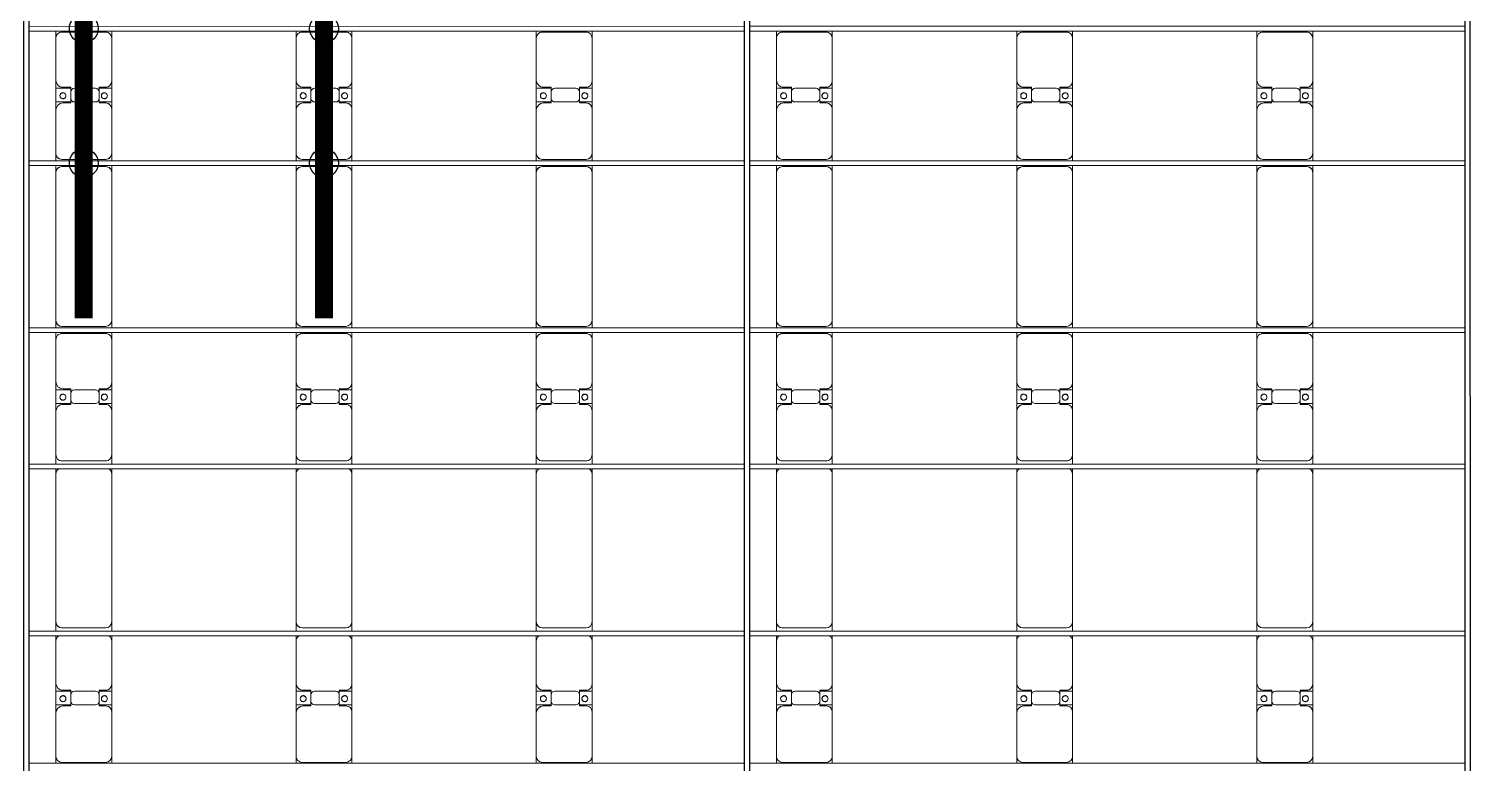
# Model space of a CAD drawing. Header units: millimetres. Extents: x -496478 to -186190, y -204059 to -87354.
# Drawn here: x -483192 to -471231, y -171190 to -165074 of the extents above; entities that cross this region are included whole.
import ezdxf

# ---------------------------------------------------------------- set-up
doc = ezdxf.new("R2010")
doc.units = ezdxf.units.MM
for name, color, linetype, lineweight in [('A-DETL-MBND', 5, 'Continuous', 9), ('A-GENM', 13, 'Continuous', 9), ('S-BEAM', 12, 'Continuous', 9)]:
    doc.layers.add(name, color=color, linetype=linetype, lineweight=lineweight)
doc.layers.add('GC-HOP 40x60 GIA CUONG', color=1, linetype='Continuous')

# ---------------------------------------------------------------- blocks, each defined once
blk = doc.blocks.new('Dầm C52 - Dầm C52-V86-BỐ TRÍ KHUNG KẾT CẤU BÈ PIN 01')
at = {"layer": 'S-BEAM', "color": 1}
for p, q in [((81389, 20), (87349, 20)), ((87389, 20), (93349, 20)), ((87349, -20), (81389, -20)), ((93349, -20), (87389, -20))]:
    blk.add_line(p, q, dxfattribs=at)
blk = doc.blocks.new('Dai phao do pin - DẢI PHAO ĐỠ PIN-V111-BỐ TRÍ KHUNG KẾT CẤU BÈ PIN 01')
at = {"layer": 'A-DETL-MBND', "color": 8}
for p, q in [((25813, 242), (25863, 242)), ((26230, 242), (25870, 242)), ((26230, 242), (26412, 242)), ((26298, 242), (26480, 242)), ((26298, 118), (26298, 242)), ((26412, 242), (26412, 118)), ((26830, 242), (26480, 242)), ((26830, 242), (26873, 242)), ((26913, 242), (26990, 242)), ((28220, 242), (26990, 242)), ((28220, 242), (28263, 242)), ((28303, 242), (28380, 242)), ((28740, 242), (28380, 242)), ((28740, 242), (28922, 242)), ((28808, 242), (28990, 242)), ((28808, 118), (28808, 242)), ((28922, 242), (28922, 118)), ((29340, 242), (28990, 242)), ((29340, 242), (29398, 242)), ((29438, 242), (29500, 242)), ((30730, 242), (29500, 242)), ((30730, 242), (30788, 242)), ((30828, 242), (30890, 242)), ((31250, 242), (30890, 242)), ((31250, 242), (31432, 242)), ((31318, 242), (31500, 242)), ((31318, 118), (31318, 242)), ((31432, 242), (31432, 118)), ((31850, 242), (31500, 242)), ((31850, 242), (31908, 242)), ((25820, 192), (25820, -173)), ((26290, 118), (26290, 182)), ((26420, 182), (26420, 118)), ((26940, 192), (26940, -173)), ((28330, 192), (28330, -173)), ((28800, 118), (28800, 182)), ((28930, 182), (28930, 118)), ((29390, -173), (29390, 192)), ((29450, 192), (29450, -173)), ((30780, -173), (30780, 192)), ((30840, 192), (30840, -173)), ((31310, 118), (31310, 182)), ((31440, 182), (31440, 118)), ((31900, -173), (31900, 192)), ((26382, 118), (26290, 118)), ((26298, 88), (26298, -88)), ((26420, 118), (26328, 118)), ((26412, -88), (26412, 88)), ((28892, 118), (28800, 118)), ((28808, 88), (28808, -88)), ((28930, 118), (28838, 118)), ((28922, -88), (28922, 88)), ((31402, 118), (31310, 118)), ((31318, 88), (31318, -88)), ((31440, 118), (31348, 118)), ((31432, -88), (31432, 88)), ((26290, -173), (26290, -118)), ((26290, -118), (26382, -118)), ((26298, -223), (26298, -118)), ((26328, -118), (26420, -118)), ((26412, -118), (26412, -223)), ((26420, -118), (26420, -173)), ((28800, -173), (28800, -118)), ((28800, -118), (28892, -118)), ((28808, -223), (28808, -118)), ((28838, -118), (28930, -118)), ((28922, -118), (28922, -223)), ((28930, -118), (28930, -173)), ((31310, -173), (31310, -118)), ((31310, -118), (31402, -118)), ((31318, -223), (31318, -118)), ((31348, -118), (31440, -118)), ((31432, -118), (31432, -223)), ((31440, -118), (31440, -173)), ((25863, -223), (25813, -223)), ((25870, -223), (26240, -223)), ((26412, -223), (26240, -223)), ((26470, -223), (26298, -223)), ((26470, -223), (26830, -223)), ((26873, -223), (26830, -223)), ((26990, -223), (26913, -223)), ((26990, -223), (28220, -223)), ((28263, -223), (28220, -223)), ((28380, -223), (28303, -223)), ((28380, -223), (28750, -223)), ((28922, -223), (28750, -223)), ((28980, -223), (28808, -223)), ((28980, -223), (29340, -223)), ((29398, -223), (29340, -223)), ((29500, -223), (29438, -223)), ((29500, -223), (30730, -223)), ((30788, -223), (30730, -223)), ((30890, -223), (30828, -223)), ((30890, -223), (31260, -223)), ((31432, -223), (31260, -223)), ((31490, -223), (31318, -223)), ((31490, -223), (31850, -223)), ((31908, -223), (31850, -223))]:
    blk.add_line(p, q, dxfattribs=at)
for centre, radius, start, end in [((25870, 192), 50, 90, 180), ((26230, 182), 60, 360, 90), ((26480, 182), 60, 90, 180), ((26830, 192), 50, 31.8859, 90), ((26990, 192), 50, 90, 180), ((26990, 192), 50, 105, 180), ((28220, 192), 50, 31.8859, 90), ((28220, 192), 50, 31.8859, 90), ((28380, 192), 50, 90, 180), ((28740, 182), 60, 0, 90), ((28990, 182), 60, 90, 180), ((29340, 192), 50, 0, 90), ((29500, 192), 50, 90, 180), ((29500, 192), 50, 105, 180), ((30730, 192), 50, 0, 90), ((30730, 192), 50, 15, 90), ((30890, 192), 50, 90, 180), ((31250, 182), 60, 360, 90), ((31500, 182), 60, 90, 180), ((31850, 192), 50, 0, 90), ((25870, 192), 50, 135, 180), ((26230, 182), 60, 2.0395, 45), ((26349, 183), 25, 360, 180), ((26349, 183), 25, 180, 360), ((26351, 183), 25, 0, 180), ((26351, 183), 25, 180, 0), ((26351, 183), 25, 180, 195), ((26480, 182), 60, 135, 180), ((26830, 192), 50, 31.8859, 45), ((28380, 192), 50, 135, 180), ((28740, 182), 60, 0, 45), ((28859, 183), 25, 360, 180), ((28859, 183), 25, 180, 0), ((28861, 183), 25, 0, 180), ((28861, 183), 25, 180, 0), ((28861, 183), 25, 180, 195), ((28990, 182), 60, 135, 180), ((29340, 192), 50, 0, 45), ((30890, 192), 50, 135, 180), ((31250, 182), 60, 360, 45), ((31369, 183), 25, 0, 180), ((31369, 183), 25, 180, 0), ((31371, 183), 25, 360, 180), ((31371, 183), 25, 180, 0), ((31371, 183), 25, 180, 195), ((31500, 182), 60, 135, 180), ((31850, 192), 50, 0, 45), ((26328, 88), 30, 90, 180), ((26382, 88), 30, 0, 90), ((28838, 88), 30, 90, 180), ((28892, 88), 30, 0, 90), ((31348, 88), 30, 90, 180), ((31402, 88), 30, 0, 90), ((26328, -88), 30, 180, 270), ((26382, -88), 30, 270, 0), ((28838, -88), 30, 180, 270), ((28892, -88), 30, 270, 0), ((31348, -88), 30, 180, 270), ((31402, -88), 30, 270, 0), ((25870, -173), 50, 180, 270), ((25870, -173), 50, 180, 225), ((26240, -173), 50, 270, 360), ((26240, -173), 50, 315, 357.5107), ((26349, -162), 25, 360, 180), ((26349, -162), 25, 180, 0), ((26351, -162), 25, 360, 180), ((26351, -162), 25, 120, 180), ((26351, -162), 25, 180, 0), ((26351, -162), 25, 75, 105), ((26349, -162), 25, 75, 90), ((26349, -162), 25, 30, 45), ((26349, -162), 25, 360, 15), ((26470, -173), 50, 180, 270), ((26470, -173), 50, 180, 225), ((26830, -173), 50, 270, 328.1141), ((26830, -173), 50, 315, 328.1141), ((26990, -173), 50, 180, 270), ((26990, -173), 50, 180, 270), ((28220, -173), 50, 270, 328.1141), ((28220, -173), 50, 285, 328.1141), ((28380, -173), 50, 180, 270), ((28380, -173), 50, 180, 225), ((28750, -173), 50, 270, 360), ((28750, -173), 50, 315, 0), ((28859, -162), 25, 360, 180), ((28859, -162), 25, 180, 0), ((28861, -162), 25, 360, 180), ((28861, -162), 25, 135, 180), ((28861, -162), 25, 180, 360), ((28861, -162), 25, 120, 120.9403), ((28861, -162), 25, 75, 105), ((28859, -162), 25, 75, 90), ((28859, -162), 25, 30, 45), ((28859, -162), 25, 360, 15), ((28980, -173), 50, 180, 270), ((28980, -173), 50, 180, 225), ((29340, -173), 50, 270, 0), ((29340, -173), 50, 315, 360), ((29500, -173), 50, 180, 270), ((29500, -173), 50, 180, 270), ((30730, -173), 50, 270, 0), ((30730, -173), 50, 285, 360), ((30890, -173), 50, 180, 270), ((30890, -173), 50, 180, 225), ((31260, -173), 50, 270, 360), ((31260, -173), 50, 315, 360), ((31369, -162), 25, 360, 180), ((31369, -162), 25, 180, 0), ((31371, -162), 25, 360, 180), ((31371, -162), 25, 120, 180), ((31371, -162), 25, 180, 0), ((31371, -162), 25, 75, 105), ((31369, -162), 25, 75, 90), ((31369, -162), 25, 30, 45), ((31369, -162), 25, 360, 15), ((31490, -173), 50, 180, 270), ((31490, -173), 50, 180, 225), ((31850, -173), 50, 270, 360), ((31850, -173), 50, 315, 360)]:
    blk.add_arc(centre, radius, start, end, dxfattribs=at)
blk = doc.blocks.new('Dai phao do pin - DẢI PHAO ĐỠ PIN-V112-BỐ TRÍ KHUNG KẾT CẤU BÈ PIN 01')
at = {"layer": 'A-DETL-MBND', "color": 8}
for p, q in [((25813, 242), (25863, 242)), ((26230, 242), (25870, 242)), ((26230, 242), (26412, 242)), ((26298, 242), (26480, 242)), ((26298, 118), (26298, 242)), ((26412, 242), (26412, 118)), ((26830, 242), (26480, 242)), ((26830, 242), (26873, 242)), ((26913, 242), (26990, 242)), ((28220, 242), (26990, 242)), ((28220, 242), (28263, 242)), ((28303, 242), (28380, 242)), ((28740, 242), (28380, 242)), ((28740, 242), (28922, 242)), ((28808, 242), (28990, 242)), ((28808, 118), (28808, 242)), ((28922, 242), (28922, 118)), ((29340, 242), (28990, 242)), ((29340, 242), (29398, 242)), ((29438, 242), (29500, 242)), ((30730, 242), (29500, 242)), ((30730, 242), (30788, 242)), ((30828, 242), (30890, 242)), ((31250, 242), (30890, 242)), ((31250, 242), (31432, 242)), ((31318, 242), (31500, 242)), ((31318, 118), (31318, 242)), ((31432, 242), (31432, 118)), ((31850, 242), (31500, 242)), ((31850, 242), (31908, 242)), ((25820, 192), (25820, -173)), ((26290, 118), (26290, 182)), ((26420, 182), (26420, 118)), ((26940, 192), (26940, -173)), ((28330, 192), (28330, -173)), ((28800, 118), (28800, 182)), ((28930, 182), (28930, 118)), ((29390, -173), (29390, 192)), ((29450, 192), (29450, -173)), ((30780, -173), (30780, 192)), ((30840, 192), (30840, -173)), ((31310, 118), (31310, 182)), ((31440, 182), (31440, 118)), ((31900, -173), (31900, 192)), ((26382, 118), (26290, 118)), ((26298, 88), (26298, -88)), ((26420, 118), (26328, 118)), ((26412, -88), (26412, 88)), ((28892, 118), (28800, 118)), ((28808, 88), (28808, -88)), ((28930, 118), (28838, 118)), ((28922, -88), (28922, 88)), ((31402, 118), (31310, 118)), ((31318, 88), (31318, -88)), ((31440, 118), (31348, 118)), ((31432, -88), (31432, 88)), ((26290, -173), (26290, -118)), ((26290, -118), (26382, -118)), ((26298, -223), (26298, -118)), ((26328, -118), (26420, -118)), ((26412, -118), (26412, -223)), ((26420, -118), (26420, -173)), ((28800, -173), (28800, -118)), ((28800, -118), (28892, -118)), ((28808, -223), (28808, -118)), ((28838, -118), (28930, -118)), ((28922, -118), (28922, -223)), ((28930, -118), (28930, -173)), ((31310, -173), (31310, -118)), ((31310, -118), (31402, -118)), ((31318, -223), (31318, -118)), ((31348, -118), (31440, -118)), ((31432, -118), (31432, -223)), ((31440, -118), (31440, -173)), ((25863, -223), (25813, -223)), ((25870, -223), (26240, -223)), ((26412, -223), (26240, -223)), ((26470, -223), (26298, -223)), ((26470, -223), (26830, -223)), ((26873, -223), (26830, -223)), ((26990, -223), (26913, -223)), ((26990, -223), (28220, -223)), ((28263, -223), (28220, -223)), ((28380, -223), (28303, -223)), ((28380, -223), (28750, -223)), ((28922, -223), (28750, -223)), ((28980, -223), (28808, -223)), ((28980, -223), (29340, -223)), ((29398, -223), (29340, -223)), ((29500, -223), (29438, -223)), ((29500, -223), (30730, -223)), ((30788, -223), (30730, -223)), ((30890, -223), (30828, -223)), ((30890, -223), (31260, -223)), ((31432, -223), (31260, -223)), ((31490, -223), (31318, -223)), ((31490, -223), (31850, -223)), ((31908, -223), (31850, -223))]:
    blk.add_line(p, q, dxfattribs=at)
for centre, radius, start, end in [((25870, 192), 50, 90, 180), ((26230, 182), 60, 360, 90), ((26480, 182), 60, 90, 180), ((26830, 192), 50, 31.8859, 90), ((26990, 192), 50, 90, 180), ((26990, 192), 50, 105, 180), ((28220, 192), 50, 31.8859, 90), ((28220, 192), 50, 31.8859, 90), ((28380, 192), 50, 90, 180), ((28740, 182), 60, 0, 90), ((28990, 182), 60, 90, 180), ((29340, 192), 50, 0, 90), ((29500, 192), 50, 90, 180), ((29500, 192), 50, 105, 180), ((30730, 192), 50, 0, 90), ((30730, 192), 50, 15, 90), ((30890, 192), 50, 90, 180), ((31250, 182), 60, 360, 90), ((31500, 182), 60, 90, 180), ((31850, 192), 50, 0, 90), ((25870, 192), 50, 135, 180), ((26230, 182), 60, 1.8452, 45), ((26349, 183), 25, 360, 180), ((26349, 183), 25, 180, 360), ((26351, 183), 25, 0, 180), ((26351, 183), 25, 180, 0), ((26351, 183), 25, 180, 195), ((26480, 182), 60, 135, 180), ((26830, 192), 50, 31.8859, 45), ((28380, 192), 50, 135, 180), ((28740, 182), 60, 0, 45), ((28859, 183), 25, 360, 180), ((28859, 183), 25, 180, 0), ((28861, 183), 25, 0, 180), ((28861, 183), 25, 180, 0), ((28861, 183), 25, 180, 195), ((28990, 182), 60, 135, 180), ((29340, 192), 50, 0, 45), ((30890, 192), 50, 135, 180), ((31250, 182), 60, 360, 45), ((31369, 183), 25, 0, 180), ((31369, 183), 25, 180, 0), ((31371, 183), 25, 360, 180), ((31371, 183), 25, 180, 0), ((31371, 183), 25, 180, 195), ((31500, 182), 60, 135, 180), ((31850, 192), 50, 0, 45), ((26328, 88), 30, 90, 180), ((26382, 88), 30, 0, 90), ((28838, 88), 30, 90, 180), ((28892, 88), 30, 0, 90), ((31348, 88), 30, 90, 180), ((31402, 88), 30, 0, 90), ((26328, -88), 30, 180, 270), ((26382, -88), 30, 270, 0), ((28838, -88), 30, 180, 270), ((28892, -88), 30, 270, 0), ((31348, -88), 30, 180, 270), ((31402, -88), 30, 270, 0), ((25870, -173), 50, 180, 270), ((25870, -173), 50, 180, 225), ((26240, -173), 50, 270, 360), ((26240, -173), 50, 315, 357.7439), ((26349, -162), 25, 360, 180), ((26349, -162), 25, 180, 0), ((26351, -162), 25, 360, 180), ((26351, -162), 25, 120, 180), ((26351, -162), 25, 180, 0), ((26351, -162), 25, 75, 105), ((26349, -162), 25, 75, 90), ((26349, -162), 25, 30, 45), ((26349, -162), 25, 360, 15), ((26470, -173), 50, 180, 270), ((26470, -173), 50, 180, 225), ((26830, -173), 50, 270, 328.1141), ((26830, -173), 50, 315, 328.1141), ((26990, -173), 50, 180, 270), ((26990, -173), 50, 180, 270), ((28220, -173), 50, 270, 328.1141), ((28220, -173), 50, 285, 328.1141), ((28380, -173), 50, 180, 270), ((28380, -173), 50, 180, 225), ((28750, -173), 50, 270, 360), ((28750, -173), 50, 315, 0), ((28859, -162), 25, 360, 180), ((28859, -162), 25, 180, 0), ((28861, -162), 25, 360, 180), ((28861, -162), 25, 135, 180), ((28861, -162), 25, 180, 360), ((28861, -162), 25, 120, 120.8636), ((28861, -162), 25, 75, 105), ((28859, -162), 25, 75, 90), ((28859, -162), 25, 30, 45), ((28859, -162), 25, 360, 15), ((28980, -173), 50, 180, 270), ((28980, -173), 50, 180, 225), ((29340, -173), 50, 270, 0), ((29340, -173), 50, 315, 360), ((29500, -173), 50, 180, 270), ((29500, -173), 50, 180, 270), ((30730, -173), 50, 270, 0), ((30730, -173), 50, 285, 360), ((30890, -173), 50, 180, 270), ((30890, -173), 50, 180, 225), ((31260, -173), 50, 270, 360), ((31260, -173), 50, 315, 360), ((31369, -162), 25, 360, 180), ((31369, -162), 25, 180, 0), ((31371, -162), 25, 360, 180), ((31371, -162), 25, 120, 180), ((31371, -162), 25, 180, 0), ((31371, -162), 25, 75, 105), ((31369, -162), 25, 75, 90), ((31369, -162), 25, 30, 45), ((31369, -162), 25, 360, 15), ((31490, -173), 50, 180, 270), ((31490, -173), 50, 180, 225), ((31850, -173), 50, 270, 360), ((31850, -173), 50, 315, 360)]:
    blk.add_arc(centre, radius, start, end, dxfattribs=at)
blk = doc.blocks.new('Dai phao do pin - DẢI PHAO ĐỠ PIN-V113-BỐ TRÍ KHUNG KẾT CẤU BÈ PIN 01')
at = {"layer": 'A-DETL-MBND', "color": 8}
for p, q in [((25813, 242), (25863, 242)), ((26230, 242), (25870, 242)), ((26230, 242), (26412, 242)), ((26298, 242), (26480, 242)), ((26298, 118), (26298, 242)), ((26412, 242), (26412, 118)), ((26830, 242), (26480, 242)), ((26830, 242), (26873, 242)), ((26913, 242), (26990, 242)), ((28220, 242), (26990, 242)), ((28220, 242), (28263, 242)), ((28303, 242), (28380, 242)), ((28740, 242), (28380, 242)), ((28740, 242), (28922, 242)), ((28808, 242), (28990, 242)), ((28808, 118), (28808, 242)), ((28922, 242), (28922, 118)), ((29340, 242), (28990, 242)), ((29340, 242), (29398, 242)), ((29438, 242), (29500, 242)), ((30730, 242), (29500, 242)), ((30730, 242), (30788, 242)), ((30828, 242), (30890, 242)), ((31250, 242), (30890, 242)), ((31250, 242), (31432, 242)), ((31318, 242), (31500, 242)), ((31318, 118), (31318, 242)), ((31432, 242), (31432, 118)), ((31850, 242), (31500, 242)), ((31850, 242), (31908, 242)), ((25820, 192), (25820, -173)), ((26290, 118), (26290, 182)), ((26420, 182), (26420, 118)), ((26940, 192), (26940, -173)), ((28330, 192), (28330, -173)), ((28800, 118), (28800, 182)), ((28930, 182), (28930, 118)), ((29390, -173), (29390, 192)), ((29450, 192), (29450, -173)), ((30780, -173), (30780, 192)), ((30840, 192), (30840, -173)), ((31310, 118), (31310, 182)), ((31440, 182), (31440, 118)), ((31900, -173), (31900, 192)), ((26382, 118), (26290, 118)), ((26298, 88), (26298, -88)), ((26420, 118), (26328, 118)), ((26412, -88), (26412, 88)), ((28892, 118), (28800, 118)), ((28808, 88), (28808, -88)), ((28930, 118), (28838, 118)), ((28922, -88), (28922, 88)), ((31402, 118), (31310, 118)), ((31318, 88), (31318, -88)), ((31440, 118), (31348, 118)), ((31432, -88), (31432, 88)), ((26290, -173), (26290, -118)), ((26290, -118), (26382, -118)), ((26298, -223), (26298, -118)), ((26328, -118), (26420, -118)), ((26412, -118), (26412, -223)), ((26420, -118), (26420, -173)), ((28800, -173), (28800, -118)), ((28800, -118), (28892, -118)), ((28808, -223), (28808, -118)), ((28838, -118), (28930, -118)), ((28922, -118), (28922, -223)), ((28930, -118), (28930, -173)), ((31310, -173), (31310, -118)), ((31310, -118), (31402, -118)), ((31318, -223), (31318, -118)), ((31348, -118), (31440, -118)), ((31432, -118), (31432, -223)), ((31440, -118), (31440, -173)), ((25863, -223), (25813, -223)), ((25870, -223), (26240, -223)), ((26412, -223), (26240, -223)), ((26470, -223), (26298, -223)), ((26470, -223), (26830, -223)), ((26873, -223), (26830, -223)), ((26990, -223), (26913, -223)), ((26990, -223), (28220, -223)), ((28263, -223), (28220, -223)), ((28380, -223), (28303, -223)), ((28380, -223), (28750, -223)), ((28922, -223), (28750, -223)), ((28980, -223), (28808, -223)), ((28980, -223), (29340, -223)), ((29398, -223), (29340, -223)), ((29500, -223), (29438, -223)), ((29500, -223), (30730, -223)), ((30788, -223), (30730, -223)), ((30890, -223), (30828, -223)), ((30890, -223), (31260, -223)), ((31432, -223), (31260, -223)), ((31490, -223), (31318, -223)), ((31490, -223), (31850, -223)), ((31908, -223), (31850, -223))]:
    blk.add_line(p, q, dxfattribs=at)
for centre, radius, start, end in [((25870, 192), 50, 90, 180), ((26230, 182), 60, 360, 90), ((26480, 182), 60, 90, 180), ((26830, 192), 50, 31.8859, 90), ((26990, 192), 50, 90, 180), ((26990, 192), 50, 105, 150), ((28220, 192), 50, 31.8859, 90), ((28220, 192), 50, 31.8859, 90), ((28380, 192), 50, 90, 180), ((28740, 182), 60, 0, 90), ((28990, 182), 60, 90, 180), ((29340, 192), 50, 0, 90), ((29500, 192), 50, 90, 180), ((29500, 192), 50, 105, 150), ((30730, 192), 50, 0, 90), ((30730, 192), 50, 30, 90), ((30890, 192), 50, 90, 180), ((31250, 182), 60, 360, 90), ((31500, 182), 60, 90, 180), ((31850, 192), 50, 0, 90), ((25870, 192), 50, 135, 180), ((26230, 182), 60, 1.651, 45), ((26349, 183), 25, 360, 180), ((26349, 183), 25, 180, 360), ((26351, 183), 25, 0, 180), ((26351, 183), 25, 180, 0), ((26351, 183), 25, 180, 195), ((26480, 182), 60, 135, 180), ((26830, 192), 50, 31.8859, 45), ((26990, 192), 50, 165, 180), ((28380, 192), 50, 135, 180), ((28740, 182), 60, 0, 45), ((28859, 183), 25, 360, 180), ((28859, 183), 25, 180, 0), ((28861, 183), 25, 0, 180), ((28861, 183), 25, 180, 0), ((28861, 183), 25, 180, 195), ((28990, 182), 60, 135, 180), ((29340, 192), 50, 0, 45), ((29500, 192), 50, 165, 180), ((30890, 192), 50, 135, 180), ((31250, 182), 60, 360, 45), ((31369, 183), 25, 0, 180), ((31369, 183), 25, 180, 0), ((31371, 183), 25, 360, 180), ((31371, 183), 25, 180, 0), ((31371, 183), 25, 180, 195), ((31500, 182), 60, 135, 180), ((31850, 192), 50, 0, 45), ((26328, 88), 30, 90, 180), ((26382, 88), 30, 0, 90), ((28838, 88), 30, 90, 180), ((28892, 88), 30, 0, 90), ((31348, 88), 30, 90, 180), ((31402, 88), 30, 0, 90), ((26328, -88), 30, 180, 270), ((26382, -88), 30, 270, 0), ((28838, -88), 30, 180, 270), ((28892, -88), 30, 270, 0), ((31348, -88), 30, 180, 270), ((31402, -88), 30, 270, 0), ((25870, -173), 50, 180, 270), ((25870, -173), 50, 180, 225), ((26240, -173), 50, 270, 360), ((26240, -173), 50, 315, 357.9771), ((26349, -162), 25, 360, 180), ((26349, -162), 25, 180, 0), ((26351, -162), 25, 360, 180), ((26351, -162), 25, 120, 180), ((26351, -162), 25, 180, 0), ((26351, -162), 25, 75, 105), ((26349, -162), 25, 75, 90), ((26349, -162), 25, 30, 45), ((26349, -162), 25, 360, 15), ((26470, -173), 50, 180, 270), ((26470, -173), 50, 180, 225), ((26830, -173), 50, 270, 328.1141), ((26830, -173), 50, 315, 328.1141), ((26990, -173), 50, 180, 270), ((26990, -173), 50, 180, 270), ((28220, -173), 50, 270, 328.1141), ((28220, -173), 50, 285, 328.1141), ((28380, -173), 50, 180, 270), ((28380, -173), 50, 180, 225), ((28750, -173), 50, 270, 360), ((28750, -173), 50, 315, 0), ((28859, -162), 25, 360, 180), ((28859, -162), 25, 180, 0), ((28861, -162), 25, 360, 180), ((28861, -162), 25, 135, 180), ((28861, -162), 25, 180, 360), ((28861, -162), 25, 120, 120.7869), ((28861, -162), 25, 75, 105), ((28859, -162), 25, 75, 90), ((28859, -162), 25, 30, 45), ((28859, -162), 25, 360, 15), ((28980, -173), 50, 180, 270), ((28980, -173), 50, 180, 225), ((29340, -173), 50, 270, 0), ((29340, -173), 50, 315, 360), ((29500, -173), 50, 180, 270), ((29500, -173), 50, 180, 270), ((30730, -173), 50, 270, 0), ((30730, -173), 50, 285, 360), ((30890, -173), 50, 180, 270), ((30890, -173), 50, 180, 225), ((31260, -173), 50, 270, 360), ((31260, -173), 50, 315, 360), ((31369, -162), 25, 360, 180), ((31369, -162), 25, 180, 0), ((31371, -162), 25, 360, 180), ((31371, -162), 25, 120, 180), ((31371, -162), 25, 180, 0), ((31371, -162), 25, 75, 105), ((31369, -162), 25, 75, 90), ((31369, -162), 25, 30, 45), ((31369, -162), 25, 360, 15), ((31490, -173), 50, 180, 270), ((31490, -173), 50, 180, 225), ((31850, -173), 50, 270, 360), ((31850, -173), 50, 315, 360)]:
    blk.add_arc(centre, radius, start, end, dxfattribs=at)
blk = doc.blocks.new('Dai phao do pin - DẢI PHAO ĐỠ PIN-V114-BỐ TRÍ KHUNG KẾT CẤU BÈ PIN 01')
at = {"layer": 'A-DETL-MBND', "color": 8}
for p, q in [((25813, 242), (25863, 242)), ((26230, 242), (25870, 242)), ((26230, 242), (26412, 242)), ((26298, 242), (26480, 242)), ((26298, 118), (26298, 242)), ((26412, 242), (26412, 118)), ((26830, 242), (26480, 242)), ((26830, 242), (26873, 242)), ((26913, 242), (26990, 242)), ((28220, 242), (26990, 242)), ((28220, 242), (28263, 242)), ((28303, 242), (28380, 242)), ((28740, 242), (28380, 242)), ((28740, 242), (28922, 242)), ((28808, 242), (28990, 242)), ((28808, 118), (28808, 242)), ((28922, 242), (28922, 118)), ((29340, 242), (28990, 242)), ((29340, 242), (29398, 242)), ((29438, 242), (29500, 242)), ((30730, 242), (29500, 242)), ((30730, 242), (30788, 242)), ((30828, 242), (30890, 242)), ((31250, 242), (30890, 242)), ((31250, 242), (31432, 242)), ((31318, 242), (31500, 242)), ((31318, 118), (31318, 242)), ((31432, 242), (31432, 118)), ((31850, 242), (31500, 242)), ((31850, 242), (31908, 242)), ((25820, 192), (25820, -173)), ((26290, 118), (26290, 182)), ((26420, 182), (26420, 118)), ((26940, 192), (26940, -173)), ((28330, 192), (28330, -173)), ((28800, 118), (28800, 182)), ((28930, 182), (28930, 118)), ((29390, -173), (29390, 192)), ((29450, 192), (29450, -173)), ((30780, -173), (30780, 192)), ((30840, 192), (30840, -173)), ((31310, 118), (31310, 182)), ((31440, 182), (31440, 118)), ((31900, -173), (31900, 192)), ((26382, 118), (26290, 118)), ((26298, 88), (26298, -88)), ((26420, 118), (26328, 118)), ((26412, -88), (26412, 88)), ((28892, 118), (28800, 118)), ((28808, 88), (28808, -88)), ((28930, 118), (28838, 118)), ((28922, -88), (28922, 88)), ((31402, 118), (31310, 118)), ((31318, 88), (31318, -88)), ((31440, 118), (31348, 118)), ((31432, -88), (31432, 88)), ((26290, -173), (26290, -118)), ((26290, -118), (26382, -118)), ((26298, -223), (26298, -118)), ((26328, -118), (26420, -118)), ((26412, -118), (26412, -223)), ((26420, -118), (26420, -173)), ((28800, -173), (28800, -118)), ((28800, -118), (28892, -118)), ((28808, -223), (28808, -118)), ((28838, -118), (28930, -118)), ((28922, -118), (28922, -223)), ((28930, -118), (28930, -173)), ((31310, -173), (31310, -118)), ((31310, -118), (31402, -118)), ((31318, -223), (31318, -118)), ((31348, -118), (31440, -118)), ((31432, -118), (31432, -223)), ((31440, -118), (31440, -173)), ((25863, -223), (25813, -223)), ((25870, -223), (26240, -223)), ((26412, -223), (26240, -223)), ((26470, -223), (26298, -223)), ((26470, -223), (26830, -223)), ((26873, -223), (26830, -223)), ((26990, -223), (26913, -223)), ((26990, -223), (28220, -223)), ((28263, -223), (28220, -223)), ((28380, -223), (28303, -223)), ((28380, -223), (28750, -223)), ((28922, -223), (28750, -223)), ((28980, -223), (28808, -223)), ((28980, -223), (29340, -223)), ((29398, -223), (29340, -223)), ((29500, -223), (29438, -223)), ((29500, -223), (30730, -223)), ((30788, -223), (30730, -223)), ((30890, -223), (30828, -223)), ((30890, -223), (31260, -223)), ((31432, -223), (31260, -223)), ((31490, -223), (31318, -223)), ((31490, -223), (31850, -223)), ((31908, -223), (31850, -223))]:
    blk.add_line(p, q, dxfattribs=at)
for centre, radius, start, end in [((25870, 192), 50, 90, 180), ((26230, 182), 60, 360, 90), ((26480, 182), 60, 90, 180), ((26830, 192), 50, 31.8859, 90), ((26990, 192), 50, 90, 180), ((26990, 192), 50, 105, 180), ((28220, 192), 50, 31.8859, 90), ((28220, 192), 50, 31.8859, 90), ((28380, 192), 50, 90, 180), ((28740, 182), 60, 0, 90), ((28990, 182), 60, 90, 180), ((29340, 192), 50, 0, 90), ((29500, 192), 50, 90, 180), ((29500, 192), 50, 105, 180), ((30730, 192), 50, 0, 90), ((30730, 192), 50, 15, 90), ((30890, 192), 50, 90, 180), ((31250, 182), 60, 360, 90), ((31500, 182), 60, 90, 180), ((31850, 192), 50, 0, 90), ((25870, 192), 50, 135, 180), ((26230, 182), 60, 1.4567, 45), ((26349, 183), 25, 360, 180), ((26349, 183), 25, 180, 360), ((26351, 183), 25, 0, 180), ((26351, 183), 25, 180, 0), ((26351, 183), 25, 180, 195), ((26480, 182), 60, 135, 180), ((26830, 192), 50, 31.8859, 45), ((28380, 192), 50, 135, 180), ((28740, 182), 60, 0, 45), ((28859, 183), 25, 360, 180), ((28859, 183), 25, 180, 0), ((28861, 183), 25, 0, 180), ((28861, 183), 25, 180, 0), ((28861, 183), 25, 180, 195), ((28990, 182), 60, 135, 180), ((29340, 192), 50, 0, 45), ((30890, 192), 50, 135, 180), ((31250, 182), 60, 360, 45), ((31369, 183), 25, 0, 180), ((31369, 183), 25, 180, 0), ((31371, 183), 25, 360, 180), ((31371, 183), 25, 180, 0), ((31371, 183), 25, 180, 195), ((31500, 182), 60, 135, 180), ((31850, 192), 50, 0, 45), ((26328, 88), 30, 90, 180), ((26382, 88), 30, 0, 90), ((28838, 88), 30, 90, 180), ((28892, 88), 30, 0, 90), ((31348, 88), 30, 90, 180), ((31402, 88), 30, 0, 90), ((26328, -88), 30, 180, 270), ((26382, -88), 30, 270, 0), ((28838, -88), 30, 180, 270), ((28892, -88), 30, 270, 0), ((31348, -88), 30, 180, 270), ((31402, -88), 30, 270, 0), ((25870, -173), 50, 180, 270), ((25870, -173), 50, 180, 225), ((26240, -173), 50, 270, 360), ((26240, -173), 50, 315, 358.2102), ((26349, -162), 25, 360, 180), ((26349, -162), 25, 180, 0), ((26351, -162), 25, 360, 180), ((26351, -162), 25, 120, 180), ((26351, -162), 25, 180, 0), ((26351, -162), 25, 75, 105), ((26349, -162), 25, 75, 90), ((26349, -162), 25, 30, 45), ((26349, -162), 25, 360, 15), ((26470, -173), 50, 180, 270), ((26470, -173), 50, 180, 225), ((26830, -173), 50, 270, 328.1141), ((26830, -173), 50, 315, 328.1141), ((26990, -173), 50, 180, 270), ((26990, -173), 50, 180, 270), ((28220, -173), 50, 270, 328.1141), ((28220, -173), 50, 285, 328.1141), ((28380, -173), 50, 180, 270), ((28380, -173), 50, 180, 225), ((28750, -173), 50, 270, 360), ((28750, -173), 50, 315, 0), ((28859, -162), 25, 360, 180), ((28859, -162), 25, 180, 0), ((28861, -162), 25, 360, 180), ((28861, -162), 25, 135, 180), ((28861, -162), 25, 180, 360), ((28861, -162), 25, 120, 120.7101), ((28861, -162), 25, 75, 105), ((28859, -162), 25, 75, 90), ((28859, -162), 25, 30, 45), ((28859, -162), 25, 360, 15), ((28980, -173), 50, 180, 270), ((28980, -173), 50, 180, 225), ((29340, -173), 50, 270, 0), ((29340, -173), 50, 315, 360), ((29500, -173), 50, 180, 270), ((29500, -173), 50, 180, 270), ((30730, -173), 50, 270, 0), ((30730, -173), 50, 285, 360), ((30890, -173), 50, 180, 270), ((30890, -173), 50, 180, 225), ((31260, -173), 50, 270, 360), ((31260, -173), 50, 315, 360), ((31369, -162), 25, 360, 180), ((31369, -162), 25, 180, 0), ((31371, -162), 25, 360, 180), ((31371, -162), 25, 120, 180), ((31371, -162), 25, 180, 0), ((31371, -162), 25, 75, 105), ((31369, -162), 25, 75, 90), ((31369, -162), 25, 30, 45), ((31369, -162), 25, 360, 15), ((31490, -173), 50, 180, 270), ((31490, -173), 50, 180, 225), ((31850, -173), 50, 270, 360), ((31850, -173), 50, 315, 360)]:
    blk.add_arc(centre, radius, start, end, dxfattribs=at)
blk = doc.blocks.new('Dai phao do pin - DẢI PHAO ĐỠ PIN-V115-BỐ TRÍ KHUNG KẾT CẤU BÈ PIN 01')
at = {"layer": 'A-DETL-MBND', "color": 8}
for p, q in [((25813, 242), (25863, 242)), ((26230, 242), (25870, 242)), ((26230, 242), (26412, 242)), ((26298, 242), (26480, 242)), ((26298, 118), (26298, 242)), ((26412, 242), (26412, 118)), ((26830, 242), (26480, 242)), ((26830, 242), (26873, 242)), ((26913, 242), (26990, 242)), ((28220, 242), (26990, 242)), ((28220, 242), (28263, 242)), ((28303, 242), (28380, 242)), ((28740, 242), (28380, 242)), ((28740, 242), (28922, 242)), ((28808, 242), (28990, 242)), ((28808, 118), (28808, 242)), ((28922, 242), (28922, 118)), ((29340, 242), (28990, 242)), ((29340, 242), (29398, 242)), ((29438, 242), (29500, 242)), ((30730, 242), (29500, 242)), ((30730, 242), (30788, 242)), ((30828, 242), (30890, 242)), ((31250, 242), (30890, 242)), ((31250, 242), (31432, 242)), ((31318, 242), (31500, 242)), ((31318, 118), (31318, 242)), ((31432, 242), (31432, 118)), ((31850, 242), (31500, 242)), ((31850, 242), (31908, 242)), ((25820, 192), (25820, -173)), ((26290, 118), (26290, 182)), ((26420, 182), (26420, 118)), ((26940, 192), (26940, -173)), ((28330, 192), (28330, -173)), ((28800, 118), (28800, 182)), ((28930, 182), (28930, 118)), ((29390, -173), (29390, 192)), ((29450, 192), (29450, -173)), ((30780, -173), (30780, 192)), ((30840, 192), (30840, -173)), ((31310, 118), (31310, 182)), ((31440, 182), (31440, 118)), ((31900, -173), (31900, 192)), ((26382, 118), (26290, 118)), ((26298, 88), (26298, -88)), ((26420, 118), (26328, 118)), ((26412, -88), (26412, 88)), ((28892, 118), (28800, 118)), ((28808, 88), (28808, -88)), ((28930, 118), (28838, 118)), ((28922, -88), (28922, 88)), ((31402, 118), (31310, 118)), ((31318, 88), (31318, -88)), ((31440, 118), (31348, 118)), ((31432, -88), (31432, 88)), ((26290, -173), (26290, -118)), ((26290, -118), (26382, -118)), ((26298, -223), (26298, -118)), ((26328, -118), (26420, -118)), ((26412, -118), (26412, -223)), ((26420, -118), (26420, -173)), ((28800, -173), (28800, -118)), ((28800, -118), (28892, -118)), ((28808, -223), (28808, -118)), ((28838, -118), (28930, -118)), ((28922, -118), (28922, -223)), ((28930, -118), (28930, -173)), ((31310, -173), (31310, -118)), ((31310, -118), (31402, -118)), ((31318, -223), (31318, -118)), ((31348, -118), (31440, -118)), ((31432, -118), (31432, -223)), ((31440, -118), (31440, -173)), ((25863, -223), (25813, -223)), ((25870, -223), (26240, -223)), ((26412, -223), (26240, -223)), ((26470, -223), (26298, -223)), ((26470, -223), (26830, -223)), ((26873, -223), (26830, -223)), ((26990, -223), (26913, -223)), ((26990, -223), (28220, -223)), ((28263, -223), (28220, -223)), ((28380, -223), (28303, -223)), ((28380, -223), (28750, -223)), ((28922, -223), (28750, -223)), ((28980, -223), (28808, -223)), ((28980, -223), (29340, -223)), ((29398, -223), (29340, -223)), ((29500, -223), (29438, -223)), ((29500, -223), (30730, -223)), ((30788, -223), (30730, -223)), ((30890, -223), (30828, -223)), ((30890, -223), (31260, -223)), ((31432, -223), (31260, -223)), ((31490, -223), (31318, -223)), ((31490, -223), (31850, -223)), ((31908, -223), (31850, -223))]:
    blk.add_line(p, q, dxfattribs=at)
for centre, radius, start, end in [((25870, 192), 50, 90, 180), ((26230, 182), 60, 360, 90), ((26480, 182), 60, 90, 180), ((26830, 192), 50, 31.8859, 90), ((26990, 192), 50, 90, 180), ((26990, 192), 50, 105, 180), ((28220, 192), 50, 31.8859, 90), ((28220, 192), 50, 31.8859, 90), ((28380, 192), 50, 90, 180), ((28740, 182), 60, 0, 90), ((28990, 182), 60, 90, 180), ((29340, 192), 50, 0, 90), ((29500, 192), 50, 90, 180), ((29500, 192), 50, 105, 180), ((30730, 192), 50, 0, 90), ((30730, 192), 50, 15, 90), ((30890, 192), 50, 90, 180), ((31250, 182), 60, 360, 90), ((31500, 182), 60, 90, 180), ((31850, 192), 50, 0, 90), ((25870, 192), 50, 135, 180), ((26230, 182), 60, 1.2624, 45), ((26349, 183), 25, 360, 180), ((26349, 183), 25, 180, 360), ((26351, 183), 25, 0, 180), ((26351, 183), 25, 180, 0), ((26351, 183), 25, 180, 195), ((26480, 182), 60, 135, 180), ((26830, 192), 50, 31.8859, 45), ((28380, 192), 50, 135, 180), ((28740, 182), 60, 0, 45), ((28859, 183), 25, 360, 180), ((28859, 183), 25, 180, 0), ((28861, 183), 25, 0, 180), ((28861, 183), 25, 180, 0), ((28861, 183), 25, 180, 195), ((28990, 182), 60, 135, 180), ((29340, 192), 50, 0, 45), ((30890, 192), 50, 135, 180), ((31250, 182), 60, 360, 45), ((31369, 183), 25, 0, 180), ((31369, 183), 25, 180, 0), ((31371, 183), 25, 360, 180), ((31371, 183), 25, 180, 0), ((31371, 183), 25, 180, 195), ((31500, 182), 60, 135, 180), ((31850, 192), 50, 0, 45), ((26328, 88), 30, 90, 180), ((26382, 88), 30, 0, 90), ((28838, 88), 30, 90, 180), ((28892, 88), 30, 0, 90), ((31348, 88), 30, 90, 180), ((31402, 88), 30, 0, 90), ((26328, -88), 30, 180, 270), ((26382, -88), 30, 270, 0), ((28838, -88), 30, 180, 270), ((28892, -88), 30, 270, 0), ((31348, -88), 30, 180, 270), ((31402, -88), 30, 270, 0), ((25870, -173), 50, 180, 270), ((25870, -173), 50, 180, 225), ((26240, -173), 50, 270, 360), ((26240, -173), 50, 315, 358.4434), ((26349, -162), 25, 360, 180), ((26349, -162), 25, 180, 0), ((26351, -162), 25, 360, 180), ((26351, -162), 25, 120, 180), ((26351, -162), 25, 180, 0), ((26351, -162), 25, 75, 105), ((26349, -162), 25, 75, 90), ((26349, -162), 25, 30, 45), ((26349, -162), 25, 360, 15), ((26470, -173), 50, 180, 270), ((26470, -173), 50, 180, 225), ((26830, -173), 50, 270, 328.1141), ((26830, -173), 50, 315, 328.1141), ((26990, -173), 50, 180, 270), ((26990, -173), 50, 180, 270), ((28220, -173), 50, 270, 328.1141), ((28220, -173), 50, 285, 328.1141), ((28380, -173), 50, 180, 270), ((28380, -173), 50, 180, 225), ((28750, -173), 50, 270, 360), ((28750, -173), 50, 315, 0), ((28859, -162), 25, 360, 180), ((28859, -162), 25, 180, 0), ((28861, -162), 25, 360, 180), ((28861, -162), 25, 120, 180), ((28861, -162), 25, 180, 360), ((28861, -162), 25, 75, 105), ((28859, -162), 25, 75, 90), ((28859, -162), 25, 30, 45), ((28859, -162), 25, 360, 15), ((28980, -173), 50, 180, 270), ((28980, -173), 50, 180, 225), ((29340, -173), 50, 270, 0), ((29340, -173), 50, 315, 360), ((29500, -173), 50, 180, 270), ((29500, -173), 50, 180, 270), ((30730, -173), 50, 270, 0), ((30730, -173), 50, 285, 360), ((30890, -173), 50, 180, 270), ((30890, -173), 50, 180, 225), ((31260, -173), 50, 270, 360), ((31260, -173), 50, 315, 360), ((31369, -162), 25, 360, 180), ((31369, -162), 25, 180, 0), ((31371, -162), 25, 360, 180), ((31371, -162), 25, 120, 180), ((31371, -162), 25, 180, 0), ((31371, -162), 25, 75, 105), ((31369, -162), 25, 75, 90), ((31369, -162), 25, 30, 45), ((31369, -162), 25, 360, 15), ((31490, -173), 50, 180, 270), ((31490, -173), 50, 180, 225), ((31850, -173), 50, 270, 360), ((31850, -173), 50, 315, 360)]:
    blk.add_arc(centre, radius, start, end, dxfattribs=at)
blk = doc.blocks.new('Dai phao do pin - DẢI PHAO ĐỠ PIN-V116-BỐ TRÍ KHUNG KẾT CẤU BÈ PIN 01')
at = {"layer": 'A-DETL-MBND', "color": 8}
for p, q in [((25813, 242), (25863, 242)), ((26230, 242), (25870, 242)), ((26230, 242), (26412, 242)), ((26298, 242), (26480, 242)), ((26298, 118), (26298, 242)), ((26412, 242), (26412, 118)), ((26830, 242), (26480, 242)), ((26830, 242), (26873, 242)), ((26913, 242), (26990, 242)), ((28220, 242), (26990, 242)), ((28220, 242), (28263, 242)), ((28303, 242), (28380, 242)), ((28740, 242), (28380, 242)), ((28740, 242), (28922, 242)), ((28808, 242), (28990, 242)), ((28808, 118), (28808, 242)), ((28922, 242), (28922, 118)), ((29340, 242), (28990, 242)), ((29340, 242), (29398, 242)), ((29438, 242), (29500, 242)), ((30730, 242), (29500, 242)), ((30730, 242), (30788, 242)), ((30828, 242), (30890, 242)), ((31250, 242), (30890, 242)), ((31250, 242), (31432, 242)), ((31318, 242), (31500, 242)), ((31318, 118), (31318, 242)), ((31432, 242), (31432, 118)), ((31850, 242), (31500, 242)), ((31850, 242), (31908, 242)), ((25820, 192), (25820, -173)), ((26290, 118), (26290, 182)), ((26420, 182), (26420, 118)), ((26940, 192), (26940, -173)), ((28330, 192), (28330, -173)), ((28800, 118), (28800, 182)), ((28930, 182), (28930, 118)), ((29390, -173), (29390, 192)), ((29450, 192), (29450, -173)), ((30780, -173), (30780, 192)), ((30840, 192), (30840, -173)), ((31310, 118), (31310, 182)), ((31440, 182), (31440, 118)), ((31900, -173), (31900, 192)), ((26382, 118), (26290, 118)), ((26298, 88), (26298, -88)), ((26420, 118), (26328, 118)), ((26412, -88), (26412, 88)), ((28892, 118), (28800, 118)), ((28808, 88), (28808, -88)), ((28930, 118), (28838, 118)), ((28922, -88), (28922, 88)), ((31402, 118), (31310, 118)), ((31318, 88), (31318, -88)), ((31440, 118), (31348, 118)), ((31432, -88), (31432, 88)), ((26290, -173), (26290, -118)), ((26290, -118), (26382, -118)), ((26298, -223), (26298, -118)), ((26328, -118), (26420, -118)), ((26412, -118), (26412, -223)), ((26420, -118), (26420, -173)), ((28800, -173), (28800, -118)), ((28800, -118), (28892, -118)), ((28808, -223), (28808, -118)), ((28838, -118), (28930, -118)), ((28922, -118), (28922, -223)), ((28930, -118), (28930, -173)), ((31310, -173), (31310, -118)), ((31310, -118), (31402, -118)), ((31318, -223), (31318, -118)), ((31348, -118), (31440, -118)), ((31432, -118), (31432, -223)), ((31440, -118), (31440, -173)), ((25863, -223), (25813, -223)), ((25870, -223), (26240, -223)), ((26412, -223), (26240, -223)), ((26470, -223), (26298, -223)), ((26470, -223), (26830, -223)), ((26873, -223), (26830, -223)), ((26990, -223), (26913, -223)), ((26990, -223), (28220, -223)), ((28263, -223), (28220, -223)), ((28380, -223), (28303, -223)), ((28380, -223), (28750, -223)), ((28922, -223), (28750, -223)), ((28980, -223), (28808, -223)), ((28980, -223), (29340, -223)), ((29398, -223), (29340, -223)), ((29500, -223), (29438, -223)), ((29500, -223), (30730, -223)), ((30788, -223), (30730, -223)), ((30890, -223), (30828, -223)), ((30890, -223), (31260, -223)), ((31432, -223), (31260, -223)), ((31490, -223), (31318, -223)), ((31490, -223), (31850, -223)), ((31908, -223), (31850, -223))]:
    blk.add_line(p, q, dxfattribs=at)
for centre, radius, start, end in [((25870, 192), 50, 90, 180), ((26230, 182), 60, 360, 90), ((26480, 182), 60, 90, 180), ((26830, 192), 50, 31.8859, 90), ((26990, 192), 50, 90, 180), ((26990, 192), 50, 105, 180), ((28220, 192), 50, 31.8859, 90), ((28220, 192), 50, 31.8859, 90), ((28380, 192), 50, 90, 180), ((28740, 182), 60, 0, 90), ((28990, 182), 60, 90, 180), ((29340, 192), 50, 0, 90), ((29500, 192), 50, 90, 180), ((29500, 192), 50, 105, 180), ((30730, 192), 50, 0, 90), ((30730, 192), 50, 15, 90), ((30890, 192), 50, 90, 180), ((31250, 182), 60, 360, 90), ((31500, 182), 60, 90, 180), ((31850, 192), 50, 0, 90), ((25870, 192), 50, 135, 180), ((26230, 182), 60, 1.0682, 45), ((26349, 183), 25, 360, 180), ((26349, 183), 25, 180, 360), ((26351, 183), 25, 0, 180), ((26351, 183), 25, 180, 0), ((26351, 183), 25, 180, 195), ((26480, 182), 60, 135, 180), ((26830, 192), 50, 31.8859, 45), ((28380, 192), 50, 135, 180), ((28740, 182), 60, 0, 45), ((28859, 183), 25, 360, 180), ((28859, 183), 25, 180, 0), ((28861, 183), 25, 0, 180), ((28861, 183), 25, 180, 0), ((28861, 183), 25, 180, 195), ((28990, 182), 60, 135, 180), ((29340, 192), 50, 0, 45), ((30890, 192), 50, 135, 180), ((31250, 182), 60, 360, 45), ((31369, 183), 25, 0, 180), ((31369, 183), 25, 180, 0), ((31371, 183), 25, 360, 180), ((31371, 183), 25, 180, 0), ((31371, 183), 25, 180, 195), ((31500, 182), 60, 135, 180), ((31850, 192), 50, 0, 45), ((26328, 88), 30, 90, 180), ((26382, 88), 30, 0, 90), ((28838, 88), 30, 90, 180), ((28892, 88), 30, 0, 90), ((31348, 88), 30, 90, 180), ((31402, 88), 30, 0, 90), ((26328, -88), 30, 180, 270), ((26382, -88), 30, 270, 0), ((28838, -88), 30, 180, 270), ((28892, -88), 30, 270, 0), ((31348, -88), 30, 180, 270), ((31402, -88), 30, 270, 0), ((25870, -173), 50, 180, 270), ((25870, -173), 50, 180, 225), ((26240, -173), 50, 270, 360), ((26240, -173), 50, 315, 358.6766), ((26349, -162), 25, 360, 180), ((26349, -162), 25, 180, 0), ((26351, -162), 25, 360, 180), ((26351, -162), 25, 120, 180), ((26351, -162), 25, 180, 0), ((26351, -162), 25, 75, 105), ((26349, -162), 25, 75, 90), ((26349, -162), 25, 30, 45), ((26349, -162), 25, 360, 15), ((26470, -173), 50, 180, 270), ((26470, -173), 50, 180, 225), ((26830, -173), 50, 270, 328.1141), ((26830, -173), 50, 315, 328.1141), ((26990, -173), 50, 180, 270), ((26990, -173), 50, 180, 270), ((28220, -173), 50, 270, 328.1141), ((28220, -173), 50, 285, 328.1141), ((28380, -173), 50, 180, 270), ((28380, -173), 50, 180, 225), ((28750, -173), 50, 270, 360), ((28750, -173), 50, 315, 0), ((28859, -162), 25, 360, 180), ((28859, -162), 25, 180, 0), ((28861, -162), 25, 360, 180), ((28861, -162), 25, 120, 180), ((28861, -162), 25, 180, 360), ((28861, -162), 25, 75, 105), ((28859, -162), 25, 75, 90), ((28859, -162), 25, 30, 45), ((28859, -162), 25, 360, 15), ((28980, -173), 50, 180, 270), ((28980, -173), 50, 180, 225), ((29340, -173), 50, 270, 0), ((29340, -173), 50, 315, 360), ((29500, -173), 50, 180, 270), ((29500, -173), 50, 180, 270), ((30730, -173), 50, 270, 0), ((30730, -173), 50, 285, 360), ((30890, -173), 50, 180, 270), ((30890, -173), 50, 180, 225), ((31260, -173), 50, 270, 360), ((31260, -173), 50, 315, 360), ((31369, -162), 25, 360, 180), ((31369, -162), 25, 180, 0), ((31371, -162), 25, 360, 180), ((31371, -162), 25, 120, 180), ((31371, -162), 25, 180, 0), ((31371, -162), 25, 75, 105), ((31369, -162), 25, 75, 90), ((31369, -162), 25, 30, 45), ((31369, -162), 25, 360, 15), ((31490, -173), 50, 180, 270), ((31490, -173), 50, 180, 225), ((31850, -173), 50, 270, 360), ((31850, -173), 50, 315, 360)]:
    blk.add_arc(centre, radius, start, end, dxfattribs=at)
blk = doc.blocks.new('Dầm C52 - Dầm C52-25118-BỐ TRÍ KHUNG KẾT CẤU BÈ PIN 01')
at = {"layer": 'S-BEAM', "color": 1}
for p, q in [((13364, -20), (7404, -20)), ((19364, -20), (13404, -20))]:
    blk.add_line(p, q, dxfattribs=at)
blk = doc.blocks.new('Dầm C52 - Hộp 40x60-25870-BỐ TRÍ KHUNG KẾT CẤU BÈ PIN 01')
at = {"layer": 'S-BEAM', "color": 3, "lineweight": 25}
for p, q in [((-37172, 20), (37172, 20)), ((37172, -20), (-37172, -20))]:
    blk.add_line(p, q, dxfattribs=at)
blk = doc.blocks.new('HOBANMONG_BEPIN 1_rvt-1-BỐ TRÍ KHUNG KẾT CẤU BÈ PIN 01')
at = {"layer": 'A-GENM', "lineweight": 9, "rotation": 90.00075860989342}
for name, p in [('Dai phao do pin - DẢI PHAO ĐỠ PIN-V116-BỐ TRÍ KHUNG KẾT CẤU BÈ PIN 01', (-482724, -197002)), ('Dai phao do pin - DẢI PHAO ĐỠ PIN-V115-BỐ TRÍ KHUNG KẾT CẤU BÈ PIN 01', (-480724, -197002)), ('Dai phao do pin - DẢI PHAO ĐỠ PIN-V114-BỐ TRÍ KHUNG KẾT CẤU BÈ PIN 01', (-478724, -197002)), ('Dai phao do pin - DẢI PHAO ĐỠ PIN-V113-BỐ TRÍ KHUNG KẾT CẤU BÈ PIN 01', (-476724, -197002)), ('Dai phao do pin - DẢI PHAO ĐỠ PIN-V112-BỐ TRÍ KHUNG KẾT CẤU BÈ PIN 01', (-474724, -197002)), ('Dai phao do pin - DẢI PHAO ĐỠ PIN-V111-BỐ TRÍ KHUNG KẾT CẤU BÈ PIN 01', (-472724, -197002))]:
    blk.add_blockref(name, p, dxfattribs=at)
at = {"layer": 'S-BEAM', "lineweight": 9}
for name, p, rotation in [('Dầm C52 - Hộp 40x60-25870-BỐ TRÍ KHUNG KẾT CẤU BÈ PIN 01', (-483212, -162580), 90.00075860989166), ('Dầm C52 - Hộp 40x60-25870-BỐ TRÍ KHUNG KẾT CẤU BÈ PIN 01', (-477212, -162580), 90.00075860989166), ('Dầm C52 - Hộp 40x60-25870-BỐ TRÍ KHUNG KẾT CẤU BÈ PIN 01', (-471212, -162579), 90.00075860989166), ('Dầm C52 - Dầm C52-V86-BỐ TRÍ KHUNG KẾT CẤU BÈ PIN 01', (-389843, -165073), 180.0007586094741), ('Dầm C52 - Dầm C52-V86-BỐ TRÍ KHUNG KẾT CẤU BÈ PIN 01', (-389843, -166193), 180.0007586094741), ('Dầm C52 - Dầm C52-V86-BỐ TRÍ KHUNG KẾT CẤU BÈ PIN 01', (-389843, -167583), 180.0007586094741), ('Dầm C52 - Dầm C52-V86-BỐ TRÍ KHUNG KẾT CẤU BÈ PIN 01', (-389843, -168718), 180.0007586094741), ('Dầm C52 - Dầm C52-V86-BỐ TRÍ KHUNG KẾT CẤU BÈ PIN 01', (-389843, -170108), 180.0007586094741), ('Dầm C52 - Dầm C52-25118-BỐ TRÍ KHUNG KẾT CẤU BÈ PIN 01', (-463828, -171209), 180.0007586094741)]:
    blk.add_blockref(name, p, dxfattribs=dict(at, rotation=rotation))

msp = doc.modelspace()

# ---------------------------------------------------------------- linework, layer by layer
at = {"layer": 'GC-HOP 40x60 GIA CUONG', "const_width": 150}
for points in [[(-482734, -167484), (-482734, -152484)], [(-480734, -167484), (-480734, -152484)]]:
    msp.add_lwpolyline(points, dxfattribs=at)
at = {"layer": 'GC-HOP 40x60 GIA CUONG'}
for centre in [(-482734, -165073), (-480734, -165073), (-482734, -166193), (-480734, -166193)]:
    msp.add_circle(centre, 120, dxfattribs=at)

# ---------------------------------------------------------------- block references
at = {"lineweight": 5}
msp.add_blockref('HOBANMONG_BEPIN 1_rvt-1-BỐ TRÍ KHUNG KẾT CẤU BÈ PIN 01', (0, 0), dxfattribs=at)

doc.saveas('drawing.dxf')
